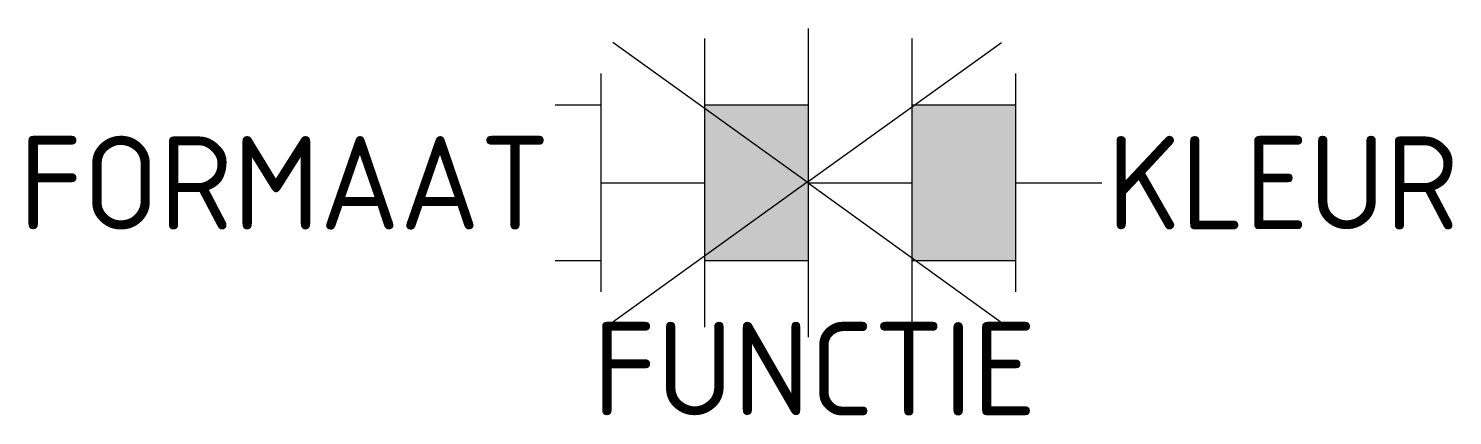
# Model space of a CAD drawing. Extents: x -15 to 12.4, y -4.5 to 3.
import ezdxf
from ezdxf.enums import TextEntityAlignment as Align

# ---------------------------------------------------------------- set-up
doc = ezdxf.new("R2010")
doc.units = 0
doc.styles.add('NLCS-ISO', font='NLCS-ISO.ttf')

msp = doc.modelspace()

# ---------------------------------------------------------------- hatches: boundary and pattern name
h = msp.add_hatch(color=254)
h.dxf.hatch_style = 1
h.paths.add_polyline_path([(0, 1.5), (-2, 1.5), (-2, -1.5), (0, -1.5)])
h = msp.add_hatch(color=254)
h.dxf.hatch_style = 1
h.paths.add_polyline_path([(4, 1.5), (2, 1.5), (2, -1.5), (4, -1.5)])

# ---------------------------------------------------------------- linework, layer by layer
for p, q in [((-2, -2.781), (-2, 2.781)), ((0, -2.973), (0, 2.973)), ((2, -2.781), (2, 2.781)), ((-4, -2.103), (-4, 2.103)), ((4, -2.103), (4, 2.103)), ((-4.885, 1.5), (-4, 1.5)), ((-2, 1.5), (0, 1.5)), ((2, 1.5), (4, 1.5)), ((-4, 0), (-2, 0)), ((0, 0), (2, 0)), ((4, 0), (5.658, 0)), ((-4.885, -1.5), (-4, -1.5)), ((-2, -1.5), (0, -1.5)), ((2, -1.5), (4, -1.5))]:
    msp.add_line(p, q)
at = {"ltscale": 0.1}
for q in [(-3.772, 2.706), (3.719, 2.706), (-3.798, -2.705), (3.744, -2.705)]:
    msp.add_line((-0.027, 0.01), q, dxfattribs=at)

# ---------------------------------------------------------------- texts
at = {"style": 'NLCS-ISO'}
msp.add_attdef('FORMAAT', text='40x60', height=1.8, dxfattribs=at).set_placement((-4.985, 0), align=Align.MIDDLE_RIGHT)
msp.add_attdef('KLEUR', text='G', height=1.8, dxfattribs=at).set_placement((5.758, 0), align=Align.MIDDLE_LEFT)
at = {"style": 'NLCS-ISO', "flags": 1}
msp.add_attdef('FUNCTIE', text='', height=1.8, dxfattribs=at).set_placement((0.116, -3.585), align=Align.MIDDLE_CENTER)

doc.saveas('drawing.dxf')
